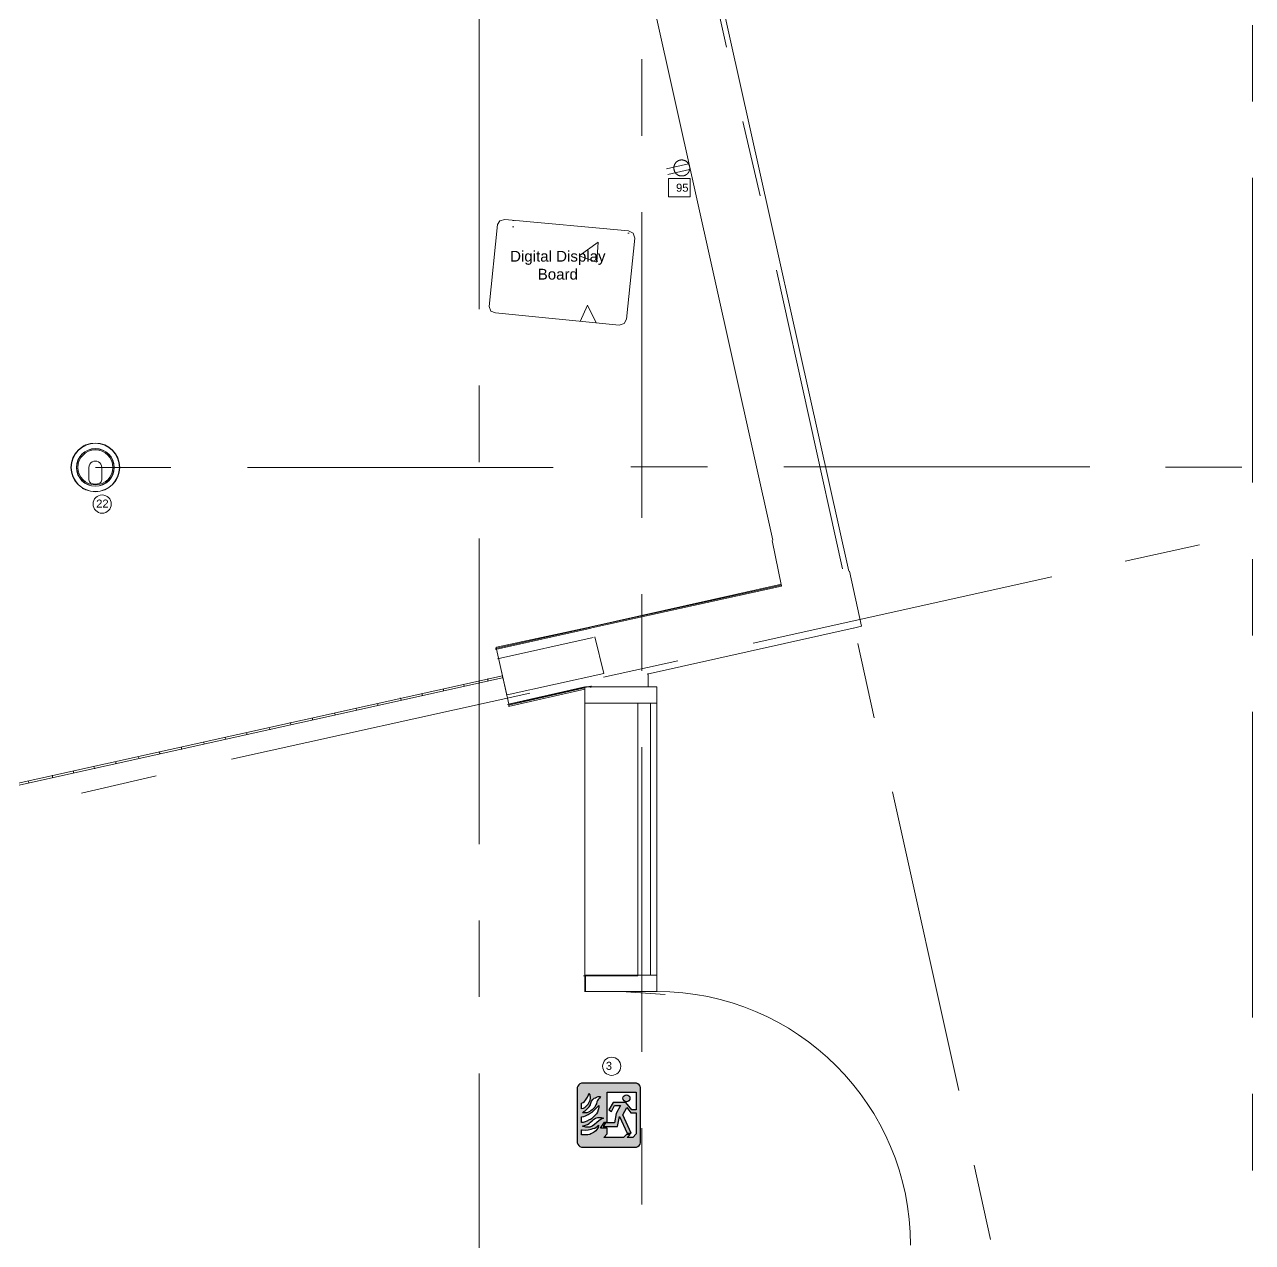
# Model space of a CAD drawing. Header units: inches. Extents: x 0.9 to 36.3, y 0.7 to 23.3.
# Drawn here: x 27.814 to 29.822, y 11.172 to 13.164 of the extents above; entities that cross this region are included whole.
import ezdxf

# ---------------------------------------------------------------- set-up
doc = ezdxf.new("R2010")
doc.units = ezdxf.units.IN
doc.linetypes.add('CENTER', pattern=[50.8, 31.75, -6.35, 6.35, -6.35])
doc.layers.get('0').update_dxf_attribs({"color": 1})
for name, color, linetype, lineweight, true_color in [('Blocks', 7, 'Continuous', 5, 0x9a9c7f), ('Doors', 7, 'Continuous', 5, 0xf2db9c), ('PDF_Geometry', 7, 'Continuous', 9, 0x777777)]:
    doc.layers.add(name, color=color, linetype=linetype, lineweight=lineweight, true_color=true_color)
for name, color, linetype, lineweight in [('CCTV', 253, 'Continuous', 0), ('Numbering CCTV', 253, 'Continuous', 0), ('Numbering receptecles', 170, 'Continuous', 0), ('Numbering Signages', 82, 'Continuous', 0), ('Receptacles', 170, 'Continuous', 0)]:
    doc.layers.add(name, color=color, linetype=linetype, lineweight=lineweight)
doc.layers.add('Signages', color=82, linetype='Continuous')
doc.styles.get("Standard").update_dxf_attribs({"font": 'arial.ttf'})

# ---------------------------------------------------------------- blocks, each defined once
blk = doc.blocks.new('HD60-TOP')
at = {"lineweight": 0}
for p, q in [((-1.29, 2.24), (-1.29, 2.23)), ((2.58, 0), (2.57, 0)), ((-1.29, -2.24), (-1.29, -2.23))]:
    blk.add_line(p, q, dxfattribs=at)
at = {"lineweight": 0, "flags": 128}
for points in [[(-1.24, 2.27), (-1.23, 2.26, 0.011482), (-1.34, 2.2), (-1.34, 2.21, -0.005759)], [(0.67, 0), (0.67, -1.3, -0.281624), (0.46, -1.65, -0.240543), (-0.46, -1.65, -0.281624), (-0.67, -1.3), (-0.67, 0, -1.000121)], [(2.58, -0.06), (2.57, -0.06, 0.011482), (2.57, 0.06), (2.58, 0.06, -0.005759)], [(-1.34, -2.21), (-1.34, -2.2, 0.011482), (-1.23, -2.26), (-1.24, -2.27, -0.005759)]]:
    blk.add_lwpolyline(points, format="xyb", close=True, dxfattribs=at)
at = {"lineweight": 0}
for radius in [2.57, 2.54, 1.99, 1.97]:
    blk.add_circle((0, 0), radius, dxfattribs=at)
blk.add_circle((0, 0), 1.84)

msp = doc.modelspace()

# ---------------------------------------------------------------- hatches: boundary and pattern name
at = {"layer": 'Blocks', "linetype": 'CENTER', "ltscale": 0.01, "transparency": 33554559}
h = msp.add_hatch(dxfattribs=at)
h.set_pattern_fill('AR-CONC', color=256, scale=0.002, angle=15)
h.paths.add_polyline_path([(28.5993, 12.845), (28.5914, 12.8424), (28.5877, 12.8365), (28.5739, 12.7026), (28.5766, 12.6947), (28.5845, 12.6921), (28.7865, 12.6718), (28.7944, 12.6745), (28.7985, 12.6819), (28.8119, 12.8143), (28.8092, 12.8222), (28.8018, 12.8264)])
h.paths.add_polyline_path([(28.6029, 12.7369), (28.7677, 12.7369), (28.7677, 12.8026), (28.6029, 12.8026)], flags=24)
at = {"layer": 'Signages', "linetype": 'ByBlock', "ltscale": 0.001, "transparency": 33554559}
h = msp.add_hatch(color=256, dxfattribs=at)
h.paths.add_polyline_path([(28.8215, 11.4251, 0.273363), (28.8146, 11.432), (28.7247, 11.432, 0.273363), (28.7177, 11.4251), (28.7177, 11.3347, 0.273363), (28.7247, 11.3277), (28.8146, 11.3277, 0.273363), (28.8215, 11.3347)])
h.paths.add_polyline_path([(28.7988, 11.3921), (28.8053, 11.3839), (28.8143, 11.3839), (28.8143, 11.3492), (28.8086, 11.3434), (28.7993, 11.3434), (28.8042, 11.3484), (28.7983, 11.3484), (28.7935, 11.3434), (28.7612, 11.3434), (28.7669, 11.3492), (28.7669, 11.3586), (28.7562, 11.3586), (28.7625, 11.3685), (28.7669, 11.3685), (28.7669, 11.4173), (28.8143, 11.4173), (28.8143, 11.3888), (28.8072, 11.3888), (28.7972, 11.4006), (28.7769, 11.4006), (28.7698, 11.3883), (28.7738, 11.3858), (28.779, 11.3959), (28.7889, 11.3959), (28.7815, 11.3827), (28.7786, 11.3671), (28.764, 11.3671), (28.7601, 11.3612), (28.7836, 11.3612), (28.787, 11.3779), (28.7993, 11.3503), (28.8062, 11.3503), (28.7922, 11.3806)], flags=16)
h.paths.add_polyline_path([(28.7927, 11.4074, -1), (28.8041, 11.4074, -1)], flags=0)
h.paths.add_polyline_path([(28.7607, 11.3747), (28.7568, 11.3731), (28.7531, 11.3706), (28.75, 11.3679), (28.7462, 11.3646), (28.7423, 11.3619), (28.7387, 11.3603), (28.7318, 11.36), (28.7267, 11.3618), (28.7299, 11.363), (28.7328, 11.3641), (28.7347, 11.3648), (28.7372, 11.3664), (28.7395, 11.3684), (28.7422, 11.3708), (28.7447, 11.3726), (28.7476, 11.375), (28.7515, 11.3761), (28.7569, 11.3758)], flags=16)
h.paths.add_polyline_path([(28.7532, 11.3925), (28.7522, 11.3887), (28.7512, 11.3848), (28.7492, 11.3819), (28.7473, 11.3799), (28.7434, 11.376), (28.7414, 11.374), (28.7395, 11.373), (28.7375, 11.372), (28.7335, 11.37), (28.7306, 11.369), (28.7277, 11.3681), (28.725, 11.3681), (28.725, 11.377), (28.7287, 11.3779), (28.7316, 11.3789), (28.7336, 11.3799), (28.7355, 11.3808), (28.7375, 11.3818), (28.7394, 11.3829), (28.7404, 11.3838), (28.7424, 11.3848), (28.7443, 11.3867), (28.7463, 11.3887), (28.7483, 11.3907), (28.7503, 11.3927), (28.7522, 11.3947), (28.7532, 11.3957)], flags=16)
h.paths.add_polyline_path([(28.7562, 11.4104), (28.7542, 11.4076), (28.7522, 11.4055), (28.7512, 11.4036), (28.7502, 11.4016), (28.7493, 11.3986), (28.7483, 11.3967), (28.7473, 11.3947), (28.7464, 11.3927), (28.7444, 11.3907), (28.7424, 11.3888), (28.7404, 11.3868), (28.7365, 11.3848), (28.7336, 11.3838), (28.7267, 11.3838), (28.7288, 11.3857), (28.7307, 11.3867), (28.7326, 11.3887), (28.7356, 11.3917), (28.7375, 11.3937), (28.7394, 11.3967), (28.7403, 11.3997), (28.7413, 11.4025), (28.7434, 11.4054), (28.7455, 11.4074), (28.7476, 11.4084), (28.7493, 11.4093), (28.7523, 11.4103)], flags=16)
h.paths.add_polyline_path([(28.7529, 11.3632), (28.7522, 11.3598), (28.7502, 11.3562), (28.7483, 11.3543), (28.7463, 11.3523), (28.7444, 11.3513), (28.7424, 11.3503), (28.7404, 11.3493), (28.7384, 11.3484), (28.7354, 11.3479), (28.7324, 11.3474), (28.725, 11.3474), (28.725, 11.3556), (28.7262, 11.3559), (28.7308, 11.3553), (28.7355, 11.3561), (28.7405, 11.3571), (28.7436, 11.3579), (28.7465, 11.3587), (28.7489, 11.3602), (28.7503, 11.3611)], flags=16)
h.paths.add_polyline_path([(28.7384, 11.4036), (28.7365, 11.3996), (28.7355, 11.3976), (28.7336, 11.3958), (28.7316, 11.3937), (28.7297, 11.3918), (28.7277, 11.3907), (28.725, 11.3904), (28.725, 11.3995), (28.7277, 11.4006), (28.7299, 11.4024), (28.7316, 11.4045), (28.7335, 11.4074), (28.7346, 11.4095), (28.7365, 11.4133), (28.7366, 11.4153), (28.7383, 11.4132), (28.739, 11.4083)], flags=16)

# ---------------------------------------------------------------- linework, layer by layer
at = {"layer": 'Blocks', "linetype": 'ByBlock'}
msp.add_lwpolyline([(28.8119, 12.8143), (28.8092, 12.8222), (28.8018, 12.8264), (28.5993, 12.845), (28.5914, 12.8424), (28.5877, 12.8365), (28.5739, 12.7026), (28.5766, 12.6947), (28.5845, 12.6921), (28.7865, 12.6718), (28.7944, 12.6745), (28.7985, 12.6819)], close=True, dxfattribs=at)
at = {"layer": 'Doors', "linetype": 'ByBlock'}
for p, q in [((28.7304, 11.6085), (28.8479, 11.6088)), ((28.7312, 11.5822), (28.7312, 11.6077)), ((28.8479, 11.6088), (28.8479, 11.5822)), ((28.8479, 11.5822), (28.7312, 11.5822))]:
    msp.add_line(p, q, dxfattribs=at)
msp.add_arc((28.8479, 11.1671), 0.415, 0, 90, dxfattribs=at)
at = {"layer": 'Numbering CCTV', "linetype": 'ByBlock', "ltscale": 0.001}
msp.add_circle((27.941, 12.3793), 0.0149, dxfattribs=at)
at = {"layer": 'Numbering receptecles', "linetype": 'ByBlock', "ltscale": 0.001}
msp.add_lwpolyline([(28.8674, 12.912), (28.9024, 12.912), (28.9024, 12.8821), (28.8674, 12.8821)], close=True, dxfattribs=at)
at = {"layer": 'Numbering Signages', "linetype": 'ByBlock', "ltscale": 0.001}
msp.add_circle((28.7743, 11.4598), 0.0149, dxfattribs=at)
at = {"layer": 'PDF_Geometry', "linetype": 'ByBlock'}
for points in [[(28.9619, 13.1268), (28.8535, 13.6151)], [(28.5577, 12.698), (28.5577, 13.198)], [(29.1622, 12.2695), (28.9522, 13.2112)], [(28.8446, 13.1872), (29.0379, 12.3205)], [(29.822, 13.0378), (29.822, 13.1627)], [(28.8237, 12.9818), (28.8237, 13.1068)], [(29.0171, 12.8835), (28.9888, 13.0052)], [(29.822, 12.4144), (29.822, 12.9128)], [(28.8237, 12.3568), (28.8237, 12.8568)], [(29.1519, 12.2734), (29.0435, 12.7618)], [(28.5577, 12.4481), (28.5577, 12.5731)], [(27.9299, 12.4393), (28.0533, 12.4393)], [(28.1786, 12.4394), (28.6786, 12.4394)], [(28.8058, 12.4403), (28.9308, 12.4403)], [(29.0559, 12.4404), (29.556, 12.4404)], [(29.6797, 12.4399), (29.8047, 12.4399)], [(28.5577, 11.8231), (28.5577, 12.3231)], [(28.7417, 12.1767), (29.0517, 12.245), (29.0367, 12.32)], [(29.614, 12.2862), (29.7356, 12.3129)], [(29.822, 12.1645), (29.822, 12.2894)], [(29.1629, 12.2698), (29.1829, 12.1798), (29.1697, 12.1765)], [(29.0517, 12.2483), (28.7399, 12.1783)], [(29.0055, 12.1519), (29.4938, 12.2602)], [(29.0517, 12.2467), (28.7417, 12.1783), (29.0517, 12.2467), (29.0517, 12.245), (28.7417, 12.1767)], [(28.8237, 12.1068), (28.8237, 12.2318)], [(28.5842, 12.1413), (28.7408, 12.1763)], [(28.7408, 12.1763), (28.5842, 12.1413)], [(28.5858, 12.1453), (28.7408, 12.1787)], [(28.7408, 12.178), (28.7408, 12.178)], [(28.7408, 12.178), (28.7408, 12.178)], [(28.7408, 12.178), (28.7408, 12.178)], [(28.7408, 12.178), (28.7408, 12.178)], [(28.7408, 12.178), (28.7408, 12.178)], [(28.7408, 12.178), (28.7408, 12.178)], [(28.7408, 12.178), (28.7408, 12.178)], [(28.7408, 12.178), (28.7408, 12.178)], [(28.8325, 12.1013), (29.1691, 12.1763)], [(28.7442, 12.1613), (28.5876, 12.1263)], [(28.6032, 12.0673), (28.7615, 12.1023), (28.7465, 12.1623)], [(29.2037, 12.0295), (29.177, 12.1511)], [(28.5853, 12.1418), (28.5853, 12.1435), (28.5853, 12.1451)], [(28.5853, 12.1435), (28.5853, 12.1435)], [(28.5853, 12.1435), (28.5853, 12.1435)], [(28.5853, 12.1435), (28.5853, 12.1435)], [(28.5853, 12.1435), (28.5853, 12.1435)], [(28.5853, 12.1435), (28.5853, 12.1435)], [(28.6061, 12.0521), (28.586, 12.1421)], [(28.5893, 12.1271), (28.6026, 12.0671)], [(28.7607, 12.0963), (28.8824, 12.1229)], [(28.5715, 12.0906), (28.5715, 12.094)], [(28.5957, 12.097), (28.5957, 12.097)], [(28.5957, 12.097), (28.5957, 12.097)], [(28.5957, 12.097), (28.5957, 12.097)], [(28.7424, 12.0803), (28.834, 12.0803), (28.834, 12.102)], [(28.1523, 11.9619), (28.6406, 12.0703)], [(28.4644, 12.0655), (28.4644, 12.0688)], [(28.499, 12.0736), (28.499, 12.0769)], [(28.5335, 12.081), (28.5318, 12.0844)], [(28.6041, 12.0513), (28.7408, 12.0813), (28.7408, 12.0796)], [(28.6054, 12.0518), (28.7304, 12.0802)], [(28.6054, 12.0485), (28.7304, 12.0768)], [(28.7408, 12.0796), (28.7392, 12.0796), (28.7408, 12.0813), (28.7291, 12.0796)], [(28.7304, 12.0802), (28.7304, 12.0535)], [(28.7312, 12.0538), (28.8479, 12.0538), (28.8479, 12.0805), (28.7312, 12.0805)], [(28.7408, 12.082), (28.7408, 12.0803), (28.7374, 12.0803), (28.7408, 12.0803)], [(28.7408, 12.0803), (28.7408, 12.0803)], [(28.7408, 12.0803), (28.7408, 12.0803)], [(28.7408, 12.0803), (28.7408, 12.0803)], [(28.7408, 12.0803), (28.7408, 12.0803)], [(28.3919, 12.0501), (28.3919, 12.0534)], [(28.4299, 12.059), (28.4281, 12.0623)], [(28.6061, 12.0488), (28.6061, 12.0504), (28.6061, 12.0521)], [(28.6061, 12.0504), (28.6061, 12.0504)], [(28.6061, 12.0504), (28.6061, 12.0504)], [(28.6061, 12.0504), (28.6061, 12.0504)], [(28.6061, 12.0504), (28.6061, 12.0504)], [(28.6061, 12.0504), (28.6061, 12.0504)], [(28.8168, 11.6077), (28.8168, 11.6277), (28.8168, 12.0527)], [(28.8191, 12.0537), (28.8375, 12.0537), (28.8375, 11.632), (28.8375, 11.6087), (28.8191, 11.6087)], [(28.8479, 11.6088), (28.8479, 12.0538), (28.8479, 11.6088), (28.8378, 11.6088)], [(28.2848, 12.0266), (28.2848, 12.0299)], [(28.3228, 12.0338), (28.3211, 12.0372)], [(28.3573, 12.042), (28.3556, 12.0453)], [(29.822, 11.5395), (29.822, 12.0395)], [(28.2157, 12.0103), (28.214, 12.0136)], [(28.2502, 12.0184), (28.2485, 12.0218)], [(28.1086, 11.9868), (28.1069, 11.9901)], [(28.1432, 11.9949), (28.1414, 11.9983)], [(28.1777, 12.0031), (28.1777, 12.0047)], [(28.0361, 11.9714), (28.0344, 11.9731)], [(28.0706, 11.9779), (28.0706, 11.9812)], [(28.8237, 11.4835), (28.8237, 11.9818)], [(27.929, 11.9462), (27.9273, 11.9496)], [(27.9635, 11.9544), (27.9635, 11.9577)], [(28.0015, 11.9633), (27.9998, 11.9666)], [(27.8599, 11.9323), (27.8599, 11.9357)], [(27.8944, 11.9405), (27.8944, 11.9421)], [(27.9074, 11.9063), (28.0292, 11.9346)], [(27.8219, 11.9227), (27.8202, 11.9261)], [(29.3418, 11.4201), (29.2335, 11.9084)], [(28.5577, 11.5731), (28.5577, 11.6981)], [(28.8168, 11.6077), (28.7284, 11.6077)], [(28.7304, 11.6085), (28.7304, 11.5818)], [(28.7312, 11.5822), (28.8479, 11.5822), (28.8479, 11.6088), (28.7312, 11.6088)], [(28.79, 11.5823), (28.8617, 11.5773)], [(28.5577, 10.9498), (28.5577, 11.4481)], [(29.822, 11.2895), (29.822, 11.4145)], [(28.8237, 11.2335), (28.8237, 11.3585)], [(29.3937, 11.1762), (29.367, 11.2978)]]:
    msp.add_lwpolyline(points, dxfattribs=at)
for points in [[(28.5842, 12.143), (28.7408, 12.178)], [(28.7408, 12.178), (28.7392, 12.178)], [(27.6191, 11.8819), (28.5957, 12.0986)], [(27.6206, 11.8786), (28.5957, 12.0953)], [(28.5957, 12.0986), (28.5957, 12.0953)], [(28.6054, 12.0502), (28.7304, 12.0785)], [(28.7304, 12.0535), (28.7304, 11.6085)]]:
    msp.add_lwpolyline(points, close=True, dxfattribs=at)
at = {"layer": 'Receptacles', "linetype": 'ByBlock'}
for points in [[(28.8641, 12.9279), (28.8998, 12.9359)], [(28.8662, 12.9185), (28.9017, 12.9264)]]:
    msp.add_lwpolyline(points, dxfattribs=at)
msp.add_rational_spline([(28.9015, 12.9317), (28.9023, 12.9283), (28.9017, 12.9249), (28.8999, 12.9219), (28.898, 12.919), (28.8952, 12.917), (28.8918, 12.9163), (28.8845, 12.9146), (28.8779, 12.9188), (28.8763, 12.926), (28.8746, 12.9333), (28.8788, 12.9403), (28.886, 12.9419), (28.8928, 12.9434), (28.8999, 12.939), (28.9015, 12.9317)], [1, 0.948448710105, 0.948448710105, 1, 0.948448710105, 0.948448710105, 1, 1, 1, 1, 1, 1, 1, 1, 1, 1], degree=3, knots=[0, 0, 0, 0, 0.79168, 0.79168, 0.79168, 1.583359, 1.583359, 1.583359, 2.583359, 2.583359, 2.583359, 3.583359, 3.583359, 3.583359, 4.583359, 4.583359, 4.583359, 4.583359], dxfattribs=at)
at = {"layer": 'Signages', "linetype": 'ByBlock', "elevation": -2.7249}
for points in [[(28.8215, 11.4251, 0.273363), (28.8146, 11.432), (28.7247, 11.432, 0.273363), (28.7177, 11.4251), (28.7177, 11.3347, 0.273363), (28.7247, 11.3277), (28.8146, 11.3277, 0.273363), (28.8215, 11.3347), (28.8215, 11.4251, 0.273363)], [(28.8041, 11.4074, -1), (28.7927, 11.4074, -1), (28.8041, 11.4074, -1)]]:
    msp.add_lwpolyline(points, format="xyb", close=True, dxfattribs=at)
for points in [[(28.7383, 11.4132), (28.739, 11.4083), (28.7384, 11.4036), (28.7365, 11.3996), (28.7355, 11.3976), (28.7336, 11.3958), (28.7316, 11.3937), (28.7297, 11.3918), (28.7277, 11.3907), (28.725, 11.3904), (28.725, 11.3995), (28.7277, 11.4006), (28.7299, 11.4024), (28.7316, 11.4045), (28.7335, 11.4074), (28.7346, 11.4095), (28.7365, 11.4133), (28.7366, 11.4153), (28.7383, 11.4132)], [(28.7562, 11.4104), (28.7542, 11.4076), (28.7522, 11.4055), (28.7512, 11.4036), (28.7502, 11.4016), (28.7493, 11.3986), (28.7483, 11.3967), (28.7473, 11.3947), (28.7464, 11.3927), (28.7444, 11.3907), (28.7424, 11.3888), (28.7404, 11.3868), (28.7365, 11.3848), (28.7336, 11.3838), (28.7267, 11.3838), (28.7288, 11.3857), (28.7307, 11.3867), (28.7326, 11.3887), (28.7356, 11.3917), (28.7375, 11.3937), (28.7394, 11.3967), (28.7403, 11.3997), (28.7413, 11.4025), (28.7434, 11.4054), (28.7455, 11.4074), (28.7476, 11.4084), (28.7493, 11.4093), (28.7523, 11.4103), (28.7562, 11.4104)], [(28.7669, 11.4173), (28.8143, 11.4173), (28.8143, 11.3888), (28.8072, 11.3888), (28.7972, 11.4006), (28.7769, 11.4006), (28.7698, 11.3883), (28.7738, 11.3858), (28.779, 11.3959), (28.7889, 11.3959), (28.7815, 11.3827), (28.7786, 11.3671), (28.764, 11.3671), (28.7601, 11.3612), (28.7836, 11.3612), (28.787, 11.3779), (28.7993, 11.3503), (28.8062, 11.3503), (28.7922, 11.3806), (28.7988, 11.3921), (28.8053, 11.3839), (28.8143, 11.3839), (28.8143, 11.3492), (28.8086, 11.3434), (28.7993, 11.3434), (28.8042, 11.3484), (28.7983, 11.3484), (28.7935, 11.3434), (28.7612, 11.3434), (28.7669, 11.3492), (28.7669, 11.3586), (28.7562, 11.3586), (28.7625, 11.3685), (28.7669, 11.3685), (28.7669, 11.4173)], [(28.7532, 11.3957), (28.7532, 11.3925), (28.7522, 11.3887), (28.7512, 11.3848), (28.7492, 11.3819), (28.7473, 11.3799), (28.7434, 11.376), (28.7414, 11.374), (28.7395, 11.373), (28.7375, 11.372), (28.7335, 11.37), (28.7306, 11.369), (28.7277, 11.3681), (28.725, 11.3681), (28.725, 11.377), (28.7287, 11.3779), (28.7316, 11.3789), (28.7336, 11.3799), (28.7355, 11.3808), (28.7375, 11.3818), (28.7394, 11.3829), (28.7404, 11.3838), (28.7424, 11.3848), (28.7443, 11.3867), (28.7463, 11.3887), (28.7483, 11.3907), (28.7503, 11.3927), (28.7522, 11.3947), (28.7532, 11.3957)], [(28.7515, 11.3761), (28.7569, 11.3758), (28.7607, 11.3747), (28.7568, 11.3731), (28.7531, 11.3706), (28.75, 11.3679), (28.7462, 11.3646), (28.7423, 11.3619), (28.7387, 11.3603), (28.7318, 11.36), (28.7267, 11.3618), (28.7299, 11.363), (28.7328, 11.3641), (28.7347, 11.3648), (28.7372, 11.3664), (28.7395, 11.3684), (28.7422, 11.3708), (28.7447, 11.3726), (28.7476, 11.375), (28.7515, 11.3761)], [(28.7529, 11.3632), (28.7522, 11.3598), (28.7502, 11.3562), (28.7483, 11.3543), (28.7463, 11.3523), (28.7444, 11.3513), (28.7424, 11.3503), (28.7404, 11.3493), (28.7384, 11.3484), (28.7354, 11.3479), (28.7324, 11.3474), (28.725, 11.3474), (28.725, 11.3556), (28.7262, 11.3559), (28.7308, 11.3553), (28.7355, 11.3561), (28.7405, 11.3571), (28.7436, 11.3579), (28.7465, 11.3587), (28.7489, 11.3602), (28.7503, 11.3611), (28.7529, 11.3632)]]:
    msp.add_lwpolyline(points, close=True, dxfattribs=at)

# ---------------------------------------------------------------- block references
at = {"layer": 'CCTV', "linetype": 'ByBlock', "xscale": 0.01551428420365771, "yscale": 0.01551428420365771, "zscale": 0.01551428420365771}
msp.add_blockref('HD60-TOP', (27.9299, 12.4393), dxfattribs=at)

# ---------------------------------------------------------------- texts
at = {"layer": 'Blocks', "linetype": 'ByBlock', "insert": (28.6007, 12.7935), "char_height": 0.017627, "width": 0.170895, "attachment_point": 1}
msp.add_mtext('\\pxqc;Digital Display \\PBoard', dxfattribs=at)
at = {"layer": 'Numbering CCTV', "linetype": 'ByBlock', "ltscale": 0.001}
msp.add_text('22', height=0.01309, dxfattribs=at).set_placement((27.9313, 12.3736))
at = {"layer": 'Numbering receptecles', "linetype": 'ByBlock', "ltscale": 0.001}
msp.add_text('95', height=0.01309, dxfattribs=at).set_placement((28.8795, 12.8902))
at = {"layer": 'Numbering Signages', "linetype": 'ByBlock', "ltscale": 0.001}
msp.add_text('3', height=0.0131, dxfattribs=at).set_placement((28.7646, 11.454))

doc.saveas('drawing.dxf')
